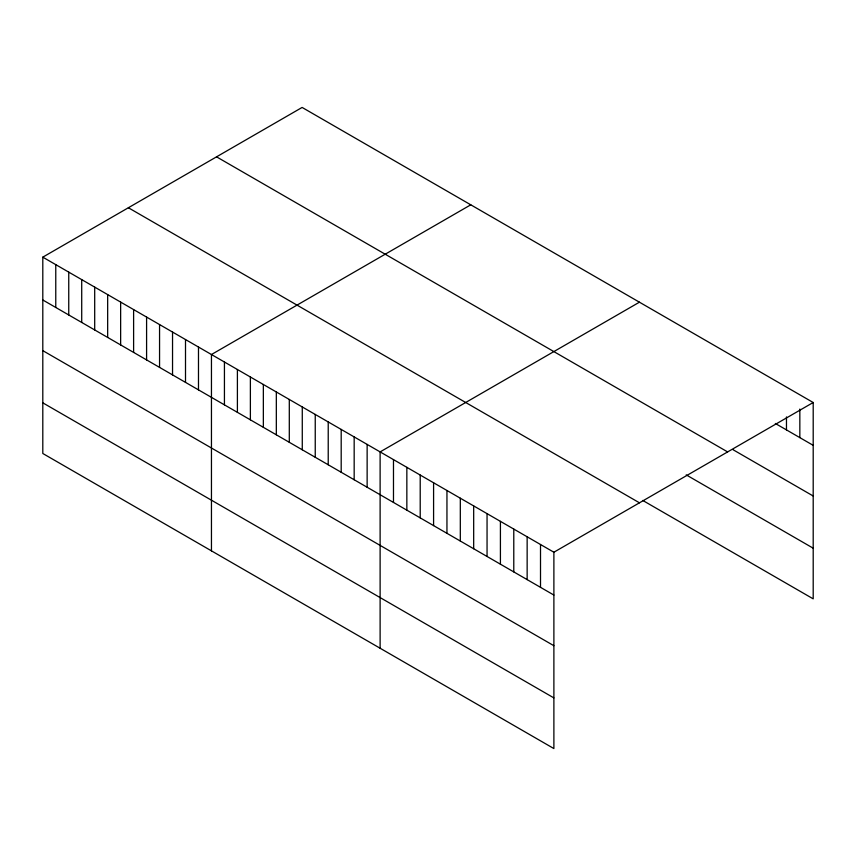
<?xml version="1.0" encoding="UTF-8"?>
<svg xmlns="http://www.w3.org/2000/svg" width="856" height="856" viewBox="0 0 856 856"><rect width="100%" height="100%" fill="white"/><g stroke="black" fill="none" stroke-linecap="round" stroke-linejoin="round"><path stroke-width="1.28" d="M42.8 257.153L553.885 552.227L553.885 748.561L42.8 453.487L42.8 257.153L302.115 107.439L813.2 402.513L813.2 598.847L642.77 500.45M470.779 204.809L211.453 354.523L211.453 550.868M639.432 302.179L380.118 451.904L380.118 648.238M553.885 552.227L813.2 402.513M775.333 423.474L813.2 445.345M733.004 449.689L813.2 495.999M216.547 156.841L727.621 451.915M686.212 474.877L813.2 548.193M128.379 207.751L639.453 502.814M42.8 299.985L553.885 595.059M42.8 350.639L553.885 645.713M42.8 402.834L553.885 697.908M799.836 409.072L799.836 437.619M786.471 416.925L786.471 429.905M540.51 544.502L540.51 587.334M527.146 536.787L527.146 579.619M513.782 529.072L513.782 571.904M500.418 521.358L500.418 564.19M487.053 513.632L487.053 556.464M473.678 505.917L473.678 548.75M460.314 498.203L460.314 541.035M446.95 490.488L446.95 533.32M433.585 482.773L433.585 525.605M420.21 475.048L420.21 517.88M406.846 467.333L406.846 510.165M393.482 459.619L393.482 502.451M367.138 444.414L367.138 487.246M354.17 436.924L354.17 479.756M341.191 429.423L341.191 472.266M328.223 421.933L328.223 464.776M315.243 414.443L315.243 457.275M302.275 406.953L302.275 449.785M289.296 399.463L289.296 442.295M276.328 391.973L276.328 434.805M263.348 384.483L263.348 427.315M250.38 376.993L250.38 419.825M237.401 369.503L237.401 412.335M224.433 362.013L224.433 404.845M198.485 347.033L198.485 389.865M185.506 339.543L185.506 382.375M172.538 332.053L172.538 374.885M159.558 324.563L159.558 367.395M146.59 317.073L146.59 359.905M133.611 309.583L133.611 352.415M120.643 302.093L120.643 344.925M107.663 294.603L107.663 337.435M94.695 287.113L94.695 329.945M81.716 279.623L81.716 322.455M68.748 272.133L68.748 314.965M55.768 264.643L55.768 307.475"/></g></svg>
